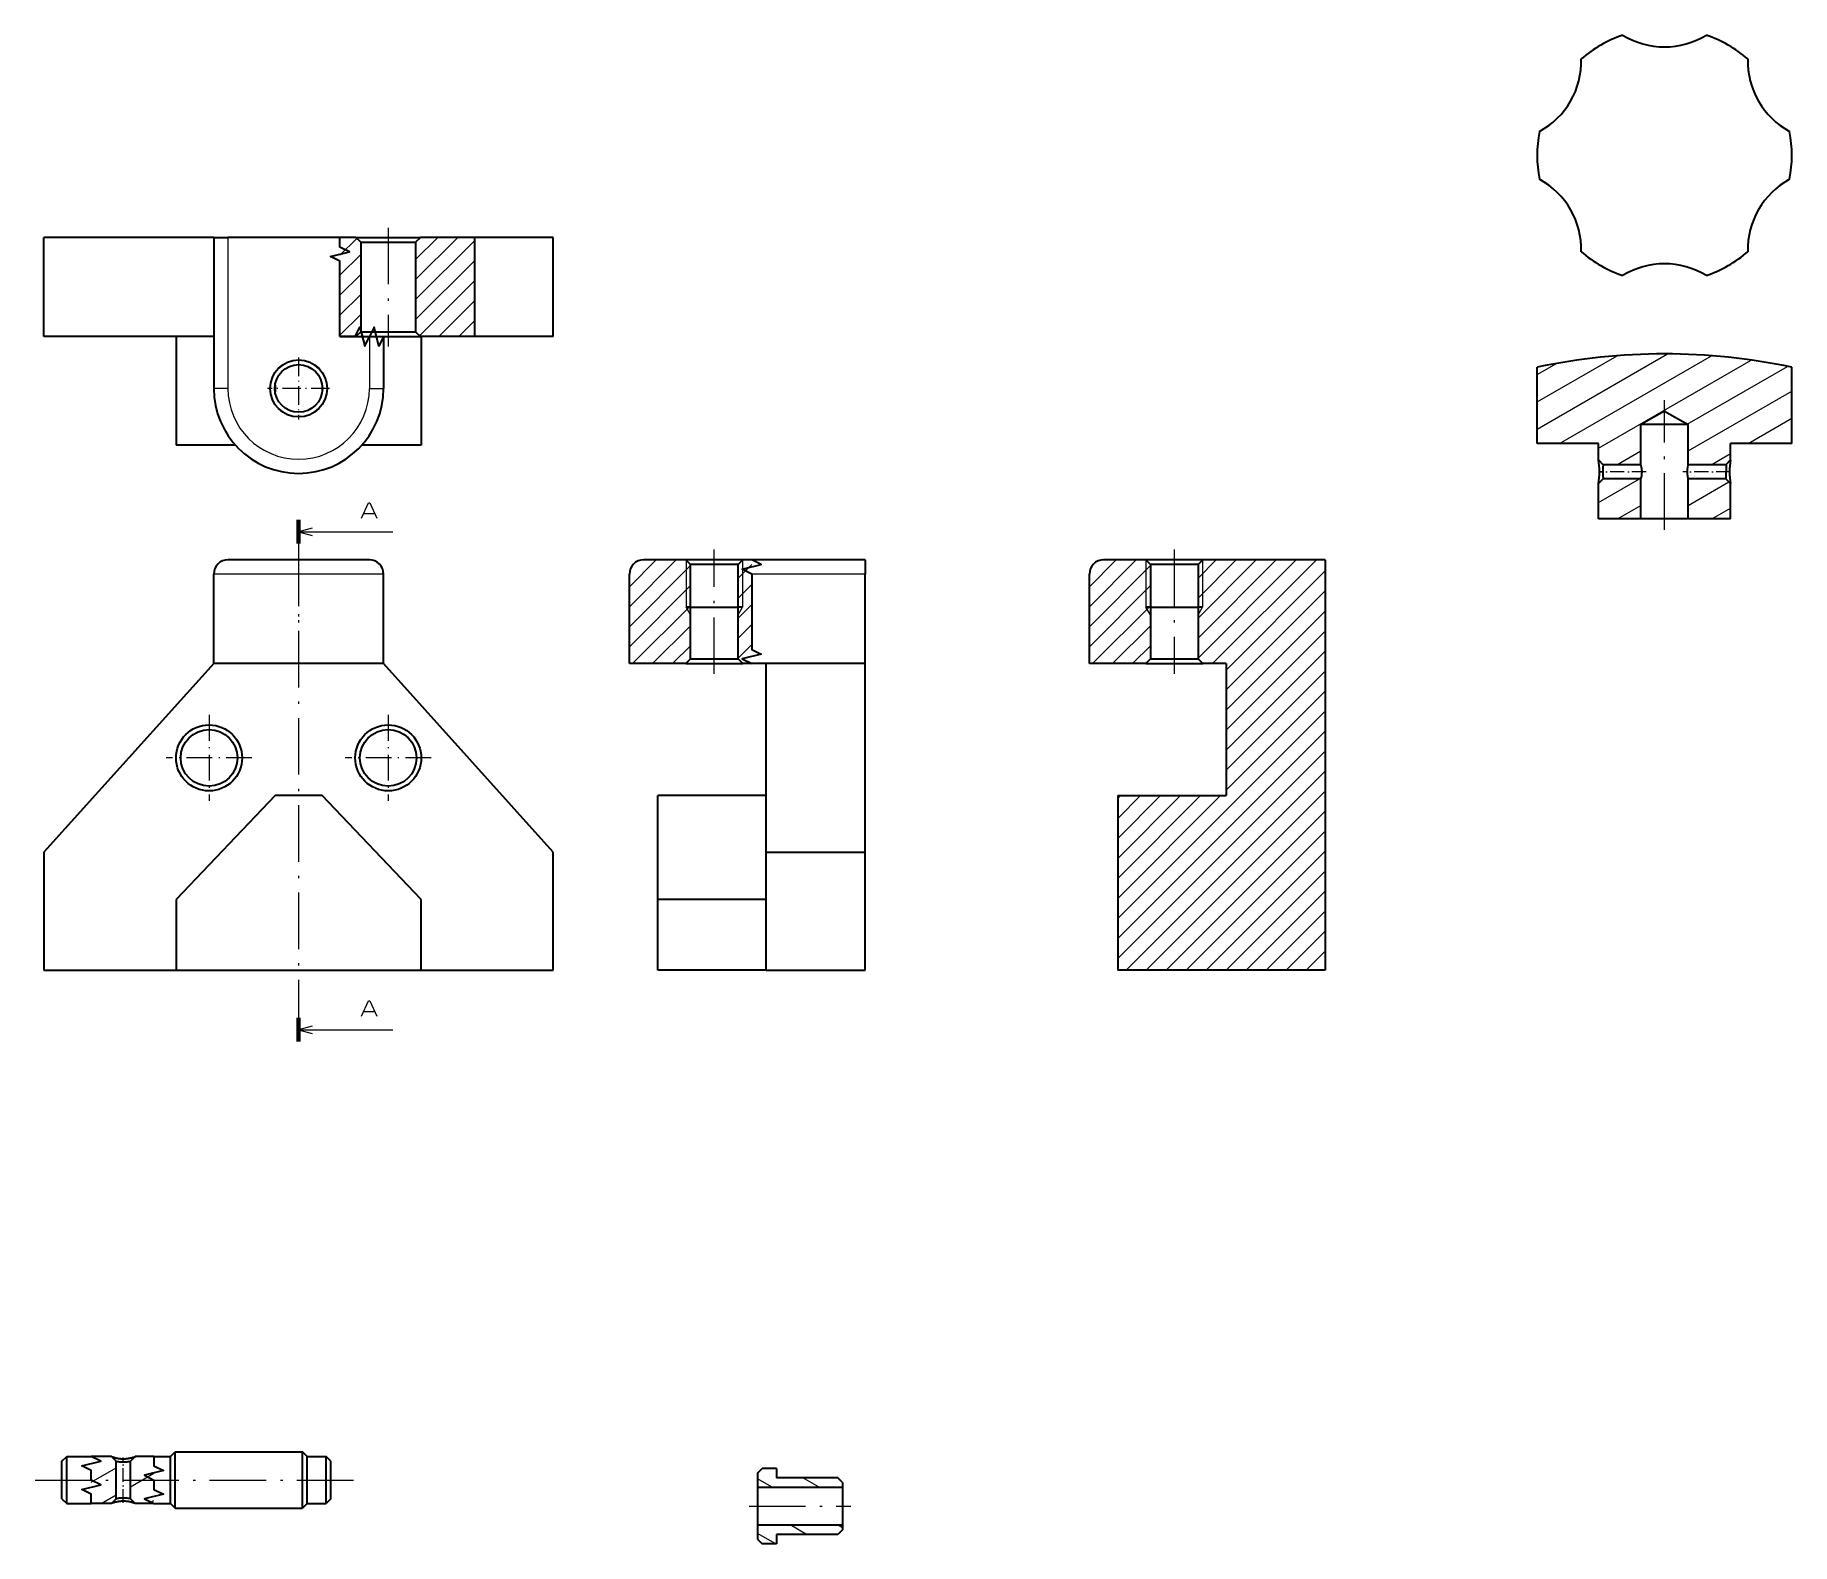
# Model space of a CAD drawing. Extents: x 32 to 404, y 86 to 406.
import ezdxf

# ---------------------------------------------------------------- set-up
doc = ezdxf.new("R2010")
doc.units = 0
doc.linetypes.add('DASHDOT', pattern=[18.5, 12, -3, 0.5, -3])

msp = doc.modelspace()

# ---------------------------------------------------------------- linework, layer by layer
at = {"color": 7, "linetype": 'DASHDOT', "lineweight": 13}
for p, q in [((106.38, 365.42), (106.38, 340.22)), ((377.01, 301.36), (377.01, 328.82)), ((87.38, 298.43), (87.38, 197.81)), ((87.38, 297.17), (87.38, 270.77)), ((175.52, 270.77), (175.52, 297.17)), ((273.06, 297.17), (273.06, 270.77)), ((31.5, 99.82), (99.9, 99.82)), ((182.89, 94.28), (204.49, 94.28))]:
    msp.add_line(p, q, dxfattribs=at)
at = {"color": 7, "lineweight": 35}
for p, q in [((69.38, 363.32), (33.38, 363.32)), ((33.38, 342.32), (33.38, 363.32)), ((69.38, 363.32), (69.38, 331.32)), ((69.38, 363.32), (72.38, 363.32)), ((96.14, 363.32), (72.38, 363.32)), ((99.54, 363.32), (96.14, 363.32)), ((99.54, 363.32), (113.21, 363.32)), ((100.57, 362.32), (99.54, 363.32)), ((100.57, 362.32), (112.19, 362.32)), ((100.57, 362.32), (100.57, 343.32)), ((112.19, 362.32), (113.21, 363.32)), ((112.19, 362.32), (112.19, 343.32)), ((124.73, 363.32), (113.21, 363.32)), ((141.38, 363.32), (124.73, 363.32)), ((124.73, 342.32), (124.73, 363.32)), ((141.38, 342.32), (141.38, 363.32)), ((100.57, 343.32), (99.54, 342.32)), ((100.57, 343.32), (112.19, 343.32)), ((112.19, 343.32), (113.21, 342.32)), ((69.38, 342.32), (33.38, 342.32)), ((61.38, 342.32), (61.38, 319.32)), ((99.54, 342.32), (96.14, 342.32)), ((99.54, 342.32), (113.21, 342.32)), ((105.38, 342.32), (105.38, 331.32)), ((124.73, 342.32), (113.21, 342.32)), ((113.38, 342.32), (113.38, 319.32)), ((141.38, 342.32), (124.73, 342.32)), ((350.01, 319.65), (350.01, 335.81)), ((404.01, 319.65), (404.01, 335.81)), ((82.38, 332.05), (82.38, 330.59)), ((92.38, 332.05), (92.38, 330.59)), ((377.01, 326.53), (372.01, 323.65)), ((377.01, 326.53), (382.01, 323.65)), ((372.01, 315.15), (372.01, 323.65)), ((382.01, 323.65), (372.01, 323.65)), ((382.01, 315.15), (382.01, 323.65)), ((73.96, 319.32), (61.38, 319.32)), ((113.38, 319.32), (100.79, 319.32)), ((363.01, 319.65), (350.01, 319.65)), ((363.01, 316.15), (363.01, 319.65)), ((391.01, 316.15), (391.01, 319.65)), ((404.01, 319.65), (391.01, 319.65)), ((363.01, 316.15), (364.01, 315.15)), ((372.01, 315.15), (364.01, 315.15)), ((390.01, 315.15), (382.01, 315.15)), ((391.01, 316.15), (390.01, 315.15)), ((363.01, 311.15), (364.01, 312.15)), ((363.01, 303.65), (363.01, 311.15)), ((372.01, 312.15), (364.01, 312.15)), ((372.01, 303.65), (372.01, 312.15)), ((382.01, 303.65), (382.01, 312.15)), ((390.01, 312.15), (382.01, 312.15)), ((391.01, 311.15), (390.01, 312.15)), ((391.01, 303.65), (391.01, 311.15)), ((372.01, 303.65), (363.01, 303.65)), ((382.01, 303.65), (372.01, 303.65)), ((391.01, 303.65), (382.01, 303.65)), ((102.38, 294.97), (72.38, 294.97)), ((169.47, 294.97), (160.52, 294.97)), ((181.57, 294.97), (169.47, 294.97)), ((170.47, 293.97), (169.47, 294.97)), ((180.57, 293.97), (181.57, 294.97)), ((183.46, 294.97), (181.57, 294.97)), ((207.52, 294.97), (183.46, 294.97)), ((207.52, 294.97), (207.52, 291.97)), ((267.01, 294.97), (258.06, 294.97)), ((268.01, 293.97), (267.01, 294.97)), ((279.11, 294.97), (267.01, 294.97)), ((278.11, 293.97), (279.11, 294.97)), ((305.06, 294.97), (279.11, 294.97)), ((305.06, 294.97), (305.06, 207.97)), ((69.38, 272.97), (69.38, 291.97)), ((105.38, 272.97), (105.38, 291.97)), ((157.52, 272.97), (157.52, 291.97)), ((180.57, 293.97), (170.47, 293.97)), ((170.47, 273.97), (170.47, 293.97)), ((180.57, 273.97), (180.57, 293.97)), ((207.52, 272.97), (207.52, 291.97)), ((255.06, 272.97), (255.06, 291.97)), ((268.01, 293.97), (268.01, 273.97)), ((278.11, 293.97), (268.01, 293.97)), ((278.11, 293.97), (278.11, 273.97)), ((170.47, 284.97), (169.52, 284.97)), ((170.47, 284.97), (180.57, 284.97)), ((181.52, 284.97), (180.57, 284.97)), ((268.01, 284.97), (267.06, 284.97)), ((268.01, 284.97), (278.11, 284.97)), ((279.06, 284.97), (278.11, 284.97)), ((69.38, 272.97), (33.38, 232.97)), ((105.38, 272.97), (69.38, 272.97)), ((141.38, 232.97), (105.38, 272.97)), ((169.47, 272.97), (157.52, 272.97)), ((170.47, 273.97), (169.47, 272.97)), ((169.47, 272.97), (181.57, 272.97)), ((170.47, 273.97), (180.57, 273.97)), ((180.57, 273.97), (181.57, 272.97)), ((183.46, 272.97), (181.57, 272.97)), ((186.52, 272.97), (183.46, 272.97)), ((186.52, 232.97), (186.52, 272.97)), ((207.52, 272.97), (186.52, 272.97)), ((207.52, 232.97), (207.52, 272.97)), ((267.01, 272.97), (255.06, 272.97)), ((268.01, 273.97), (267.01, 272.97)), ((267.01, 272.97), (279.11, 272.97)), ((268.01, 273.97), (278.11, 273.97)), ((278.11, 273.97), (279.11, 272.97)), ((284.06, 272.97), (279.11, 272.97)), ((284.06, 272.97), (284.06, 244.97)), ((82.38, 244.97), (61.38, 222.97)), ((92.38, 244.97), (82.38, 244.97)), ((113.38, 222.97), (92.38, 244.97)), ((163.52, 222.97), (163.52, 244.97)), ((186.52, 244.97), (163.52, 244.97)), ((261.06, 244.97), (261.06, 207.97)), ((261.06, 244.97), (284.06, 244.97)), ((33.38, 232.97), (33.38, 207.97)), ((141.38, 207.97), (141.38, 232.97)), ((186.52, 207.97), (186.52, 232.97)), ((186.52, 232.97), (207.52, 232.97)), ((207.52, 207.97), (207.52, 232.97)), ((61.38, 222.97), (61.38, 207.97)), ((113.38, 207.97), (113.38, 222.97)), ((163.52, 207.97), (163.52, 222.97)), ((186.52, 222.97), (163.52, 222.97)), ((33.38, 207.97), (61.38, 207.97)), ((61.38, 207.97), (113.38, 207.97)), ((113.38, 207.97), (141.38, 207.97)), ((186.52, 207.97), (163.52, 207.97)), ((186.52, 207.97), (207.52, 207.97)), ((305.06, 207.97), (261.06, 207.97)), ((37.2, 103.82), (38.2, 104.82)), ((38.2, 99.82), (38.2, 104.82)), ((38.2, 104.82), (43.42, 104.82)), ((47.7, 104.82), (43.42, 104.82)), ((48.7, 103.82), (47.7, 104.82)), ((52.7, 104.82), (51.7, 103.82)), ((56.7, 104.82), (52.7, 104.82)), ((56.7, 104.82), (60.2, 104.82)), ((60.2, 104.82), (61.2, 105.82)), ((60.2, 99.82), (60.2, 104.82)), ((61.2, 99.82), (61.2, 105.82)), ((61.2, 105.82), (88.2, 105.82)), ((88.2, 99.82), (88.2, 105.82)), ((89.2, 104.82), (88.2, 105.82)), ((89.2, 99.82), (89.2, 104.82)), ((89.2, 104.82), (93.2, 104.82)), ((93.2, 99.82), (93.2, 104.82)), ((94.2, 103.82), (93.2, 104.82)), ((37.2, 99.82), (37.2, 103.82)), ((48.7, 95.82), (48.7, 103.82)), ((51.7, 95.82), (51.7, 103.82)), ((94.2, 99.82), (94.2, 103.82)), ((184.69, 101.28), (185.69, 102.28)), ((184.69, 101.28), (184.69, 98.28)), ((188.69, 102.28), (185.69, 102.28)), ((188.69, 102.28), (188.69, 100.28)), ((37.2, 95.82), (37.2, 99.82)), ((38.2, 94.82), (38.2, 99.82)), ((60.2, 94.82), (60.2, 99.82)), ((61.2, 93.82), (61.2, 99.82)), ((88.2, 93.82), (88.2, 99.82)), ((89.2, 94.82), (89.2, 99.82)), ((93.2, 94.82), (93.2, 99.82)), ((94.2, 95.82), (94.2, 99.82)), ((184.69, 98.28), (184.69, 94.28)), ((184.69, 98.28), (202.69, 98.28)), ((201.69, 100.28), (188.69, 100.28)), ((202.69, 99.28), (201.69, 100.28)), ((202.69, 99.28), (202.69, 98.28)), ((202.69, 98.28), (202.69, 94.28)), ((37.2, 95.82), (38.2, 94.82)), ((38.2, 94.82), (43.42, 94.82)), ((47.7, 94.82), (43.42, 94.82)), ((48.7, 95.82), (47.7, 94.82)), ((51.7, 95.82), (52.7, 94.82)), ((56.7, 94.82), (52.7, 94.82)), ((56.7, 94.82), (60.2, 94.82)), ((60.2, 94.82), (61.2, 93.82)), ((61.2, 93.82), (88.2, 93.82)), ((89.2, 94.82), (88.2, 93.82)), ((89.2, 94.82), (93.2, 94.82)), ((94.2, 95.82), (93.2, 94.82)), ((184.69, 94.28), (184.69, 90.28)), ((202.69, 94.28), (202.69, 90.28)), ((184.69, 90.28), (202.69, 90.28)), ((184.69, 90.28), (184.69, 87.28)), ((202.69, 90.28), (202.69, 89.28)), ((184.69, 87.28), (185.69, 86.28)), ((188.69, 86.28), (185.69, 86.28)), ((201.69, 88.28), (188.69, 88.28)), ((188.69, 88.28), (188.69, 86.28)), ((202.69, 89.28), (201.69, 88.28))]:
    msp.add_line(p, q, dxfattribs=at)
at = {"color": 7, "lineweight": 13}
for p, q in [((72.38, 363.32), (72.38, 331.32)), ((96.14, 359.57), (99.72, 363.15)), ((112.19, 354.4), (121.11, 363.32)), ((112.19, 358.64), (116.86, 363.32)), ((112.19, 350.16), (124.73, 362.7)), ((96.14, 355.33), (100.57, 359.75)), ((112.19, 345.92), (124.73, 358.46)), ((96.14, 351.09), (100.57, 355.51)), ((113.02, 342.51), (124.73, 354.21)), ((96.14, 346.84), (100.57, 351.27)), ((96.14, 342.6), (100.57, 347.03)), ((117.08, 342.32), (124.73, 349.97)), ((121.32, 342.32), (124.73, 345.73)), ((102.38, 342.32), (102.38, 331.32)), ((350.01, 322.7), (377.63, 338.64)), ((350.01, 328.47), (366.96, 338.25)), ((350.01, 334.25), (354.11, 336.61)), ((354.73, 319.65), (386.97, 338.26)), ((363.01, 318.66), (395.38, 337.34)), ((381.84, 323.75), (403.07, 336.01)), ((72.38, 331.32), (69.38, 331.32)), ((102.38, 331.32), (105.38, 331.32)), ((382.01, 318.08), (404.01, 330.78)), ((394.73, 319.65), (404.01, 325.01)), ((366.93, 315.15), (372.01, 318.08)), ((386.93, 315.15), (391.01, 317.5)), ((363.24, 313.65), (363.92, 313.65)), ((363.01, 307.11), (371.74, 312.15)), ((382.01, 306.53), (390.65, 311.52)), ((367.01, 303.65), (372.01, 306.53)), ((387.01, 303.65), (391.01, 305.96)), ((87.38, 300.93), (107.38, 300.93)), ((157.52, 285.03), (167.45, 294.97)), ((157.52, 289.28), (163.21, 294.97)), ((169.52, 294.92), (169.52, 284.97)), ((181.52, 294.92), (181.52, 284.97)), ((255.06, 285.03), (264.99, 294.97)), ((255.06, 289.28), (260.75, 294.97)), ((267.06, 294.92), (267.06, 284.97)), ((278.11, 274.15), (298.93, 294.97)), ((278.11, 278.39), (294.69, 294.97)), ((278.11, 282.63), (290.45, 294.97)), ((278.11, 286.87), (286.21, 294.97)), ((278.11, 291.12), (281.96, 294.97)), ((279.06, 294.92), (279.06, 284.97)), ((281.18, 272.97), (303.18, 294.97)), ((105.38, 291.97), (69.38, 291.97)), ((157.52, 280.79), (170.47, 293.74)), ((180.57, 291.12), (183.46, 294.01)), ((207.52, 291.97), (183.46, 291.97)), ((255.06, 280.79), (268.01, 293.74)), ((284.06, 271.61), (305.06, 292.61)), ((157.52, 276.55), (170.47, 289.5)), ((180.57, 286.87), (183.46, 289.76)), ((255.06, 276.55), (268.01, 289.5)), ((284.06, 267.37), (305.06, 288.37)), ((158.18, 272.97), (170.47, 285.25)), ((170.47, 283.33), (169.52, 284.97)), ((180.57, 282.63), (183.46, 285.52)), ((180.57, 283.33), (181.52, 284.97)), ((255.72, 272.97), (268.01, 285.25)), ((268.01, 283.33), (267.06, 284.97)), ((278.11, 283.33), (279.06, 284.97)), ((284.06, 263.12), (305.06, 284.12)), ((162.42, 272.97), (170.47, 281.01)), ((180.57, 278.39), (183.46, 281.28)), ((259.96, 272.97), (268.01, 281.01)), ((284.06, 258.88), (305.06, 279.88)), ((166.67, 272.97), (170.47, 276.77)), ((180.57, 274.15), (183.46, 277.04)), ((264.21, 272.97), (268.01, 276.77)), ((284.06, 254.64), (305.06, 275.64)), ((284.06, 250.39), (305.06, 271.39)), ((284.06, 246.15), (305.06, 267.15)), ((261.06, 218.91), (305.06, 262.91)), ((261.06, 214.67), (305.06, 258.67)), ((261.06, 210.42), (305.06, 254.42)), ((262.85, 207.97), (305.06, 250.18)), ((267.09, 207.97), (305.06, 245.94)), ((261.06, 223.15), (282.88, 244.97)), ((261.06, 227.39), (278.63, 244.97)), ((261.06, 231.64), (274.39, 244.97)), ((261.06, 235.88), (270.15, 244.97)), ((261.06, 240.12), (265.91, 244.97)), ((261.06, 244.37), (261.66, 244.97)), ((271.33, 207.97), (305.06, 241.7)), ((275.57, 207.97), (305.06, 237.45)), ((279.82, 207.97), (305.06, 233.21)), ((284.06, 207.97), (305.06, 228.97)), ((288.3, 207.97), (305.06, 224.73)), ((292.54, 207.97), (305.06, 220.48)), ((296.79, 207.97), (305.06, 216.24)), ((301.03, 207.97), (305.06, 212)), ((87.38, 195.31), (107.38, 195.31)), ((52.48, 104.6), (52.86, 104.82)), ((43.42, 99.37), (48.7, 102.42)), ((51.7, 98.38), (56.7, 101.26)), ((187.76, 98.28), (184.69, 100.05)), ((197.76, 98.28), (194.3, 100.28)), ((45.54, 94.82), (48.7, 96.65)), ((55.54, 94.82), (56.7, 95.49)), ((195.08, 88.28), (191.62, 90.28)), ((202.69, 89.66), (201.62, 90.28)), ((188.54, 86.28), (184.69, 88.5))]:
    msp.add_line(p, q, dxfattribs=at)
at = {"color": 7, "linetype": 'DASHDOT', "lineweight": 13, "ltscale": 0.328445}
for p, q in [((87.38, 337.89), (87.38, 324.75)), ((93.95, 331.32), (80.81, 331.32))]:
    msp.add_line(p, q, dxfattribs=at)
at = {"color": 7, "linetype": 'DASHDOT', "lineweight": 13, "ltscale": 0.251234}
msp.add_line((373.12, 313.65), (363.07, 313.65), dxfattribs=at)
at = {"color": 7, "linetype": 'DASHDOT', "lineweight": 13, "ltscale": 0.251114}
msp.add_line((390.96, 313.65), (380.91, 313.65), dxfattribs=at)
at = {"color": 7, "lineweight": 100}
for p, q in [((87.38, 303.43), (87.38, 298.43)), ((87.38, 192.81), (87.38, 197.81))]:
    msp.add_line(p, q, dxfattribs=at)
at = {"color": 7, "linetype": 'DASHDOT', "lineweight": 13, "ltscale": 0.455}
for p, q in [((68.38, 262.07), (68.38, 243.87)), ((106.38, 262.07), (106.38, 243.87)), ((77.48, 252.97), (59.28, 252.97)), ((115.48, 252.97), (97.28, 252.97))]:
    msp.add_line(p, q, dxfattribs=at)
at = {"color": 7, "linetype": 'DASHDOT', "lineweight": 13, "ltscale": 0.240421}
msp.add_line((50.2, 95.01), (50.2, 104.63), dxfattribs=at)
at = {"color": 7, "lineweight": 35}
for points in [[(96.14, 342.32), (96.14, 358.32), (94.14, 359.32), (98.14, 360.32), (96.14, 361.32), (96.14, 363.32)], [(96.14, 342.32), (99.38, 342.32), (100.38, 344.32), (101.38, 340.32), (102.38, 342.32)], [(105.38, 342.32), (104.38, 340.32), (103.38, 344.32), (102.38, 342.32)], [(364.01, 315.15), (363.98, 314.91), (363.96, 314.74), (363.94, 314.5), (363.93, 314.23), (363.92, 313.94), (363.92, 313.65)], [(363.92, 313.65), (363.92, 313.29), (363.93, 313.12), (363.93, 312.95), (363.95, 312.74), (363.96, 312.56), (363.98, 312.41), (363.99, 312.33), (364.01, 312.15)], [(372.25, 313.65), (372.24, 313.83), (372.23, 314.01), (372.21, 314.19), (372.2, 314.32), (372.18, 314.44), (372.16, 314.54), (372.14, 314.63), (372.12, 314.76), (372.09, 314.87), (372.07, 314.95), (372.01, 315.15)], [(382.01, 315.15), (381.94, 314.86), (381.9, 314.72), (381.88, 314.62), (381.86, 314.52), (381.85, 314.42), (381.83, 314.32), (381.81, 314.18), (381.8, 314.04), (381.79, 313.9), (381.79, 313.77), (381.78, 313.65)], [(381.78, 313.65), (381.79, 313.46), (381.8, 313.28), (381.82, 313.11), (381.83, 312.98), (381.85, 312.85), (381.87, 312.75), (381.89, 312.66), (381.91, 312.54), (381.94, 312.42), (381.96, 312.34), (382.01, 312.15)], [(390.01, 315.15), (390.05, 314.91), (390.07, 314.74), (390.09, 314.5), (390.1, 314.23), (390.11, 313.94), (390.11, 313.65)], [(390.01, 312.15), (390.05, 312.38), (390.07, 312.56), (390.09, 312.79), (390.1, 313.06), (390.11, 313.35), (390.11, 313.65)], [(183.46, 291.97), (181.46, 292.97), (185.46, 293.97), (183.46, 294.97)], [(183.46, 291.97), (183.46, 275.97), (185.46, 274.97), (181.46, 273.97), (183.46, 272.97)], [(43.42, 99.82), (43.42, 101.82), (41.42, 102.82), (45.42, 103.82), (43.42, 104.82)], [(47.7, 104.82), (48, 104.71), (48.17, 104.66), (48.29, 104.61), (48.43, 104.58), (48.54, 104.54), (48.66, 104.51), (48.82, 104.48), (48.99, 104.44), (49.16, 104.41), (49.36, 104.38), (49.57, 104.35), (49.78, 104.34), (49.99, 104.33), (50.2, 104.32)], [(50.2, 104.32), (50.4, 104.33), (50.59, 104.34), (50.79, 104.35), (50.98, 104.37), (51.17, 104.4), (51.29, 104.42), (51.41, 104.44), (51.52, 104.46), (51.64, 104.49), (51.86, 104.54), (52.06, 104.6), (52.25, 104.66), (52.36, 104.7), (52.56, 104.77), (52.7, 104.82)], [(56.7, 104.82), (56.7, 102.82), (58.7, 101.82), (54.7, 100.82), (56.7, 99.82)], [(48.7, 103.82), (48.92, 103.77), (49.08, 103.74), (49.18, 103.72), (49.36, 103.7), (49.5, 103.68), (49.65, 103.67), (49.83, 103.66), (50.01, 103.65), (50.2, 103.65)], [(50.2, 103.65), (50.38, 103.65), (50.56, 103.66), (50.74, 103.67), (50.86, 103.68), (50.98, 103.69), (51.09, 103.7), (51.19, 103.72), (51.31, 103.74), (51.41, 103.76), (51.52, 103.78), (51.7, 103.82)], [(43.42, 94.82), (43.42, 96.82), (41.42, 97.82), (45.42, 98.82), (43.42, 99.82)], [(56.7, 99.82), (56.7, 97.82), (58.7, 96.82), (54.7, 95.82), (56.7, 94.82)], [(50.2, 95.32), (50.01, 95.32), (49.81, 95.31), (49.62, 95.29), (49.43, 95.27), (49.24, 95.24), (49.12, 95.22), (49, 95.2), (48.88, 95.18), (48.77, 95.15), (48.55, 95.1), (48.35, 95.04), (48.16, 94.98), (48.04, 94.95), (47.85, 94.88), (47.7, 94.82)], [(50.2, 95.99), (50.02, 95.99), (49.84, 95.98), (49.67, 95.97), (49.55, 95.96), (49.43, 95.95), (49.32, 95.94), (49.21, 95.92), (49.1, 95.9), (49, 95.89), (48.89, 95.86), (48.7, 95.82)], [(51.7, 95.82), (51.49, 95.87), (51.32, 95.9), (51.22, 95.92), (51.05, 95.94), (50.91, 95.96), (50.76, 95.97), (50.58, 95.98), (50.39, 95.99), (50.2, 95.99)], [(52.7, 94.82), (52.41, 94.93), (52.24, 94.99), (52.11, 95.03), (51.98, 95.07), (51.86, 95.1), (51.74, 95.13), (51.58, 95.17), (51.42, 95.2), (51.25, 95.23), (51.04, 95.26), (50.83, 95.29), (50.62, 95.3), (50.41, 95.31), (50.2, 95.32)]]:
    msp.add_lwpolyline(points, dxfattribs=at)
at = {"color": 7, "lineweight": 13}
for points in [[(100.71, 303.81), (102.21, 307.06), (102.46, 307.06), (103.96, 303.81)], [(101.21, 304.81), (103.46, 304.81)], [(90.28, 301.71), (87.38, 300.93), (90.28, 300.16)], [(100.71, 198.19), (102.21, 201.44), (102.46, 201.44), (103.96, 198.19)], [(101.21, 199.19), (103.46, 199.19)], [(90.28, 196.09), (87.38, 195.31), (90.28, 194.54)]]:
    msp.add_lwpolyline(points, dxfattribs=at)
at = {"color": 7, "lineweight": 35}
for centre, radius in [((87.38, 331.32), 6.05), ((87.38, 331.32), 5.05), ((68.38, 252.97), 7), ((68.38, 252.97), 6), ((106.38, 252.97), 7), ((106.38, 252.97), 6)]:
    msp.add_circle(centre, radius, dxfattribs=at)
at = {"color": 7, "lineweight": 13}
msp.add_circle((87.38, 331.32), 6, dxfattribs=at)
at = {"color": 7, "lineweight": 35}
for centre, radius, start, end in [((377.01, 380.76), 27, 109.1881, 130.8119), ((377.01, 420.76), 17, 238.533, 301.467), ((377.01, 380.76), 27, 49.1881, 70.8119), ((342.37, 400.76), 17, 298.533, 1.467), ((411.66, 400.76), 17, 178.533, 241.4669), ((377.01, 380.76), 27, 169.1881, 190.8119), ((377.01, 380.76), 27, 349.1881, 10.8119), ((342.37, 360.76), 17, 358.5331, 61.467), ((411.66, 360.76), 17, 118.533, 181.467), ((377.01, 380.76), 27, 229.1881, 250.8119), ((377.01, 340.76), 17, 58.533, 121.467), ((377.01, 380.76), 27, 289.1881, 310.8119), ((377.01, 208.65), 130, 78.0128, 101.9871), ((87.38, 331.32), 18, 180, 360), ((349.08, 313.65), 14.16, 359.9916, 10.1615), ((349.08, 313.64), 14.16, 349.8386, 0.0081), ((367.03, 313.68), 5.22, 342.8521, 359.5736), ((404.95, 313.65), 14.16, 169.8385, 180.0084), ((404.95, 313.64), 14.16, 179.9917, 190.1615), ((72.38, 291.97), 3, 90, 180), ((102.38, 291.97), 3, 0, 90), ((160.52, 291.97), 3, 90, 180), ((258.06, 291.97), 3, 90, 180)]:
    msp.add_arc(centre, radius, start, end, dxfattribs=at)
at = {"color": 7, "lineweight": 13}
msp.add_arc((87.38, 331.32), 15, 180, 360, dxfattribs=at)

doc.saveas('drawing.dxf')
